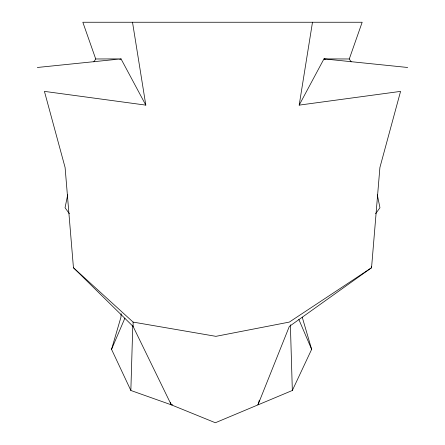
<?xml version="1.0" encoding="UTF-8"?>
<svg xmlns="http://www.w3.org/2000/svg" width="445" height="445" viewBox="0 0 445 445"><rect width="100%" height="100%" fill="white"/><g stroke="black" fill="none" stroke-linecap="round" stroke-linejoin="round"><path stroke-width="0.67" d="M302.233 317.168L311.645 349.336L292.337 390.476L215.352 422.75L171.258 404.817L130.852 390.476L132.788 325.473M121.135 313.708L120.951 317.168L111.545 349.336L130.852 390.476M259.346 400.161L257.972 404.817L289.317 326.446L371.553 267.734L379.902 167.515L400.572 91.381L299.185 105.126L312.49 22.25M67.707 194.804L65.048 207.709L69.392 213.772M351.144 61.883L349.281 58.979L362.169 22.25L82.831 22.25L95.72 58.979L93.856 61.883M111.545 349.336L124.895 318.164M299.185 105.126L323.966 58.896L349.281 58.979M375.608 213.772L379.952 207.709L377.293 194.804M119.811 59.535L121.034 58.896L145.815 105.126L44.428 91.381L65.098 167.515L73.447 267.734L133.1 326.446L171.258 404.817L172.632 404.789M37.313 67.484L121.034 58.896L95.72 58.979M407.687 67.484L323.966 58.896L325.189 59.535M73.447 267.734L133.1 322.091L215.903 336.342L289.317 322.091L371.553 267.734L371.302 266.383M298.834 319.438L311.645 349.336M170.34 402.202L171.258 404.817M132.51 22.25L145.815 105.126M290.379 324.778L292.337 390.476M133.1 322.091L133.1 326.446"/></g></svg>
